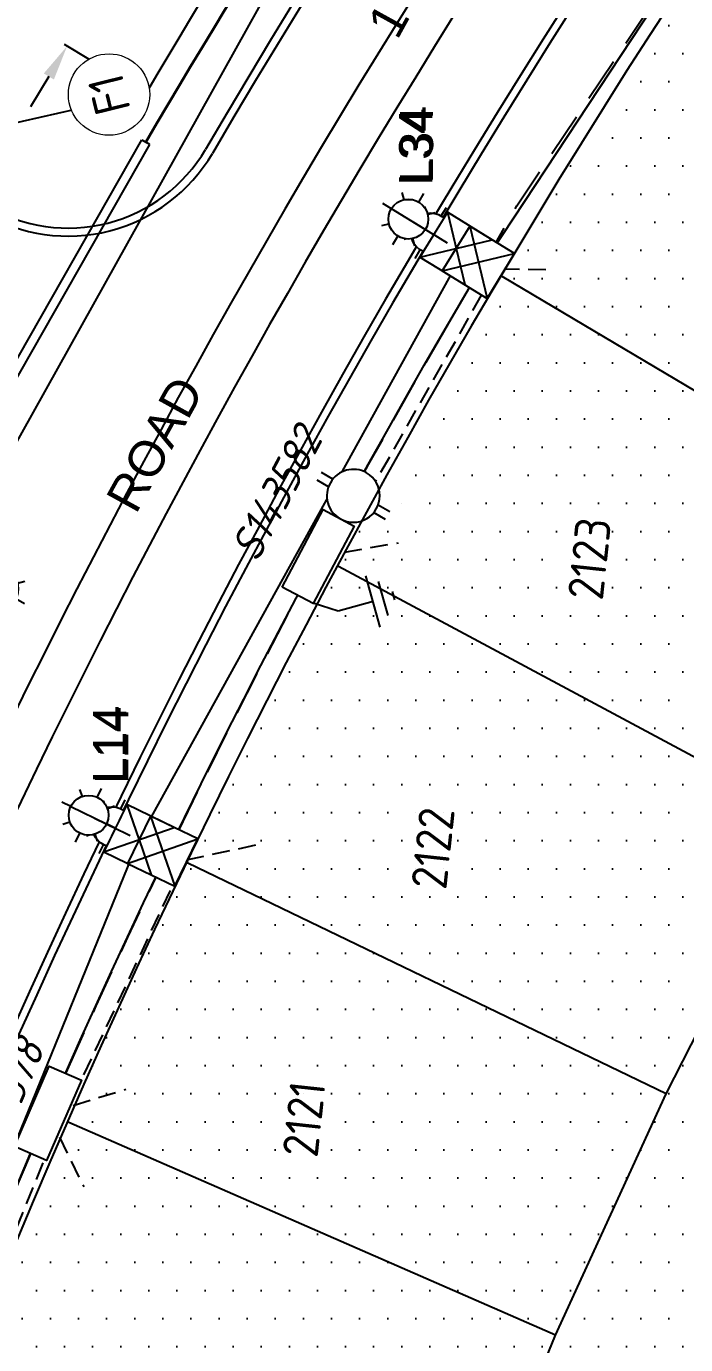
# Model space of a CAD drawing. Extents: x 294483 to 298733, y 6233899 to 6239242.
# Drawn here: x 296329.3 to 296366.6, y 6236816.1 to 6236890.6 of the extents above; entities that cross this region are included whole.
import ezdxf
from ezdxf.enums import TextEntityAlignment as Align

# ---------------------------------------------------------------- set-up
doc = ezdxf.new("R2010")
doc.units = 0
doc.header["$PDSIZE"] = -5
doc.linetypes.add('DASHED', pattern=[0.75, 0.5, -0.25])
doc.linetypes.add('Trench-Service', pattern=[1.5, 1, -0.5])
for name, color, linetype in [('_User Duct ID', 3, 'Continuous'), ('_USER_SITEPLAN', 7, 'Continuous'), ('_User_SLCP', 6, 'Continuous'), ('Duct_SP_NEW', 2, 'Continuous'), ('Equip_LV_NEW', 2, 'Continuous'), ('Equip_SP_SL_NEW', 2, 'Continuous'), ('Mains_LV_NEW_R6', 2, 'Continuous'), ('Mains_LV_NEW_T84', 2, 'Continuous'), ('Mains_SL_NEW_C57', 2, 'Continuous'), ('Notes', 7, 'Continuous'), ('Notes_LV_MISC', 7, 'Continuous'), ('Services_SP_NEW_UG', 2, 'Trench-Service'), ('SupportsOH_SP_TR_HV_LV_SL_EXT', 7, 'Continuous'), ('SupportsUG_SP_LV_NEW', 2, 'Continuous'), ('SupportsUG_SP_LV_SL_NEW', 2, 'Continuous'), ('Trench_SP_NEW', 2, 'Continuous')]:
    doc.layers.add(name, color=color, linetype=linetype)
doc.layers.add('Cadastre Land Parcels_SP_EXT', color=9, linetype='Continuous', lineweight=5)
doc.styles.add('iecARIAL', font='arial.ttf', dxfattribs={"height": 2})
doc.styles.add('ieISOCP', font='isocp.shx')
doc.styles.add('POLE_LABEL', font='arial.ttf')
doc.styles.add('SL_LABEL', font='arial.ttf')
doc.styles.get("Standard").update_dxf_attribs({"font": 'isocp.shx'})
doc.linetypes.add('Cable 4', pattern='A,5.25,-0.1,["o",Standard,S=2,R=0,X=1.5,Y=-0.7],-4', length=9.35)
doc.linetypes.add('Cable 5', pattern='A,10,-1,["o",Standard,S=2,R=0,X=-1,Y=-0.7],-1e-05,["o",Standard,S=2,R=0,X=-0.2,Y=-0.7],-1.2', length=12.20001)
doc.linetypes.add('Cable New UG', pattern='A,7,-0.25,["x",Standard,S=2,R=0,X=0.2,Y=-0.8],-2.1', length=9.35)
doc.dimstyles.get("Standard").update_dxf_attribs({"dimtxt": 0.18, "dimasz": 0.18, "dimexe": 0.18, "dimexo": 0.0625, "dimgap": 0.09, "dimtad": 0, "dimtih": 1, "dimtoh": 1, "dimdec": 4, "dimzin": 0, "dimdsep": 46, "dimtxsty": 'Standard', "dimcen": 0.09, "dimadec": 0, "dimazin": 0, "dimtfac": 1, "dimtdec": 4, "dimtofl": 0, "dimtmove": 0, "dimatfit": 3, "dimfxl": 1, "dimtolj": 1, "dimtzin": 0, "dimarcsym": 0})

# ---------------------------------------------------------------- blocks, each defined once
blk = doc.blocks.new('PILLAR_NEW')
for tag, height, flags, p in [('ASSET_NUM', 2.5, 8, (2, 4)), ('STREET_CODE', 0.2, 9, (1.5, 2)), ('OWNED_BY', 0.2, 9, (1.5, 1.8)), ('OPERATED_BY', 0.2, 9, (1.5, 1.6))]:
    blk.add_attdef(tag, text='', height=height, dxfattribs=dict(flags=flags)).set_placement(p, align=Align.MIDDLE_LEFT)
blk.add_wipeout([(-2.475, 0.99), (2.475, 0.99), (2.475, -0.99), (-2.475, -0.99)])
at = {"lineweight": -3}
blk.add_lwpolyline([(-2.475, 0.99), (2.475, 0.99), (2.475, -0.99), (-2.475, -0.99)], close=True, dxfattribs=at)
for tag, flags, p in [('MAINTAINED_BY', 9, (1.5, 1.4)), ('STATE', 9, (1.5, 1.2)), ('SUPPORT_TYPE', 9, (1.5, 1)), ('USAGE', 9, (1.5, 0.8)), ('SUBURB', 9, (1.5, 0.2)), ('STREETNAME', 9, (1.5, 0)), ('LEGEND', 9, (1.5, 0.6)), ('PARENT', 9, (1.5, 0.4)), ('Z', 1, (1.5, -0.6)), ('LOCATION', 9, (1.5, -0.2)), ('NOTES', 9, (1.5, -0.4))]:
    blk.add_attdef(tag, text='', height=0.2, dxfattribs=dict(flags=flags)).set_placement(p, align=Align.MIDDLE_LEFT)
blk = doc.blocks.new('*U15')
blk.add_line((0, 0), (0, 0))
for tag, p, flags in [('Z', (0, 0), 1), ('OPERATED_BY', (0, -9.607), 9)]:
    blk.add_attdef(tag, p, '', height=0.2, dxfattribs=dict(flags=flags))
at = {"style": 'SL_LABEL', "flags": 9}
blk.add_attdef('STREET_CODE', text='', height=0.2, dxfattribs=at).set_placement((0, -0.2), align=Align.MIDDLE_LEFT)
for tag, height, flags, p in [('CONSTRUCTED_VOLTAGE', 0.2, 9, (0, -0.4)), ('CONTROL_TYPE', 0.2, 9, (0, -0.6)), ('LANTERN_PURPOSE', 0.2, 9, (0, -0.8)), ('LANTERN_TYPE', 0.2, 9, (0, -1)), ('STATE', 0.2, 9, (0, -2)), ('NO_PHASES', 0.2, 9, (0, -1.2)), ('OPERATING_VOLTAGE', 0.2, 9, (0, -1.4)), ('ORIENTATION', 0.2, 9, (0, -1.6)), ('OWNED_BY', 0.2, 9, (0, -1.8)), ('LNUMBER', 2.5, 8, (1.2, -2.8)), ('USAGE', 0.2, 9, (0, -2.2)), ('CEXIST', 0.2, 9, (0, -2.4)), ('CNEW', 0.2, 9, (0, -2.6)), ('CNUMBER', 0.2, 9, (0, -2.8)), ('CREMOVE', 0.2, 9, (0, -3)), ('CREPLACE', 0.2, 9, (0, -3.2)), ('LKINGHEIGHT', 0.2, 9, (0, -3.4)), ('LBRACKET', 0.2, 9, (0, -3.6)), ('LBRACKETVOCAB', 0.2, 9, (0, -3.8)), ('LCATEGORY', 0.2, 9, (0, -4)), ('LCHARGE1', 0.2, 9, (0, -4.2)), ('LCHARGE1PERCENT', 0.2, 9, (0, -4.4)), ('LCHARGE2', 0.2, 9, (0, -4.6)), ('LCHARGE2PERCENT', 0.2, 9, (0, -4.8)), ('LCHARGE3', 0.2, 9, (0, -5)), ('LCHARGE3PERCENT', 0.2, 9, (0, -5.2)), ('LEXIST', 0.2, 9, (0, -5.4)), ('LLAMP', 0.2, 9, (0, -5.6)), ('LLAMPVOCAB', 0.2, 9, (0, -5.8)), ('LMAST', 0.2, 9, (0, -6)), ('LMASTVOCAB', 0.2, 9, (0, -6.2)), ('LNEW', 0.2, 9, (0, -6.4)), ('LANTNUMBER', 0.2, 9, (0, -6.6)), ('LOUTREACH', 0.2, 9, (0, -7)), ('LOUTREACHVOCAB', 0.2, 9, (0, -7.2)), ('LRATECODE', 0.2, 9, (0, -7.4)), ('LREMOVE', 0.2, 9, (0, -7.6)), ('LREPLACE', 0.2, 9, (0, -7.8)), ('LTYPE', 0.2, 9, (0, -8)), ('SUBURB', 0.2, 9, (0, -8.6)), ('STREETNAME', 0.2, 9, (0, -8.8)), ('LTYPEVOCAB', 0.2, 9, (0, -8.2)), ('LEGEND', 0.2, 9, (0, -8.4)), ('LOCATION', 0.2, 9, (0, -9)), ('NOTES', 0.2, 9, (0, -9.2)), ('MAINTAINED_BY', 0.2, 9, (0, -9.863))]:
    blk.add_attdef(tag, text='', height=height, dxfattribs=dict(flags=flags)).set_placement(p, align=Align.MIDDLE_LEFT)
at = {"color": 82, "lineweight": 25, "true_color": 0x23df20}
blk.add_wipeout([(0, 5.718), (-0.431, 5.655), (-0.855, 5.45), (-1.18, 5.144), (-1.354, 4.864), (-1.5, 4.218), (-1.332, 3.527), (-1.061, 3.157), (-0.611, 2.848), (0, 2.718), (0.665, 2.874), (1.06, 3.157), (1.353, 3.57), (1.5, 4.218), (1.393, 4.773), (1.06, 5.278), (0.638, 5.575)], dxfattribs=at)
for p, q in [((0, 5.718), (0, 6.468)), ((-1.459, 5.676), (-1.061, 5.278)), ((1.458, 5.676), (1.06, 5.278)), ((-2.25, 4.218), (-1.5, 4.218)), ((1.5, 4.218), (2.25, 4.218)), ((-1.459, 2.759), (-1.061, 3.157)), ((1.458, 2.759), (1.06, 3.157)), ((0, 0), (0, 2.721))]:
    blk.add_line(p, q)
blk.add_circle((0, 4.218), 1.5)
blk = doc.blocks.new('COLUMN_NEW')
for tag, height, flags, p in [('ASSET_NUM', 2.5, 8, (2, 2)), ('STREETNAME', 0.2, 9, (1.5, -2)), ('LOCATION', 0.2, 9, (1.5, -2.2)), ('Z', 0.2, 1, (1.5, -2.8)), ('NOTES', 0.2, 9, (1.5, -2.4)), ('LABEL_ALIGNMENT', 0.2, 9, (1.5, -2.6))]:
    blk.add_attdef(tag, text='', height=height, dxfattribs=dict(flags=flags)).set_placement(p, align=Align.MIDDLE_LEFT)
blk.add_wipeout([(-1.485, -1.485), (1.485, -1.485), (1.485, 1.485), (-1.485, 1.485)])
at = {"lineweight": -3}
blk.add_lwpolyline([(-1.485, -1.485), (1.485, -1.485), (1.485, 1.485), (-1.485, 1.485)], close=True, dxfattribs=at)
at = {"style": 'POLE_LABEL', "flags": 9}
blk.add_attdef('STRUCTURE_PLANT_NUMBER', text='', height=0.2, dxfattribs=at).set_placement((1.5, 0.242), align=Align.MIDDLE_LEFT)
at = {"flags": 9}
for tag, p in [('STREET_CODE', (1.5, 0)), ('COLUMN_TYPE', (1.5, -0.2)), ('OWNED_BY', (1.5, -0.4)), ('OPERATED_BY', (1.5, -0.6)), ('MAINTAINED_BY', (1.5, -0.8)), ('STATE', (1.5, -1)), ('USAGE', (1.5, -1.2)), ('LEGEND', (1.5, -1.4)), ('SUBURB', (1.5, -1.8)), ('PARENT', (1.5, -1.6))]:
    blk.add_attdef(tag, text='', height=0.2, dxfattribs=at).set_placement(p, align=Align.MIDDLE_LEFT)
blk = doc.blocks.new('*U127')
blk.add_line((0, 0), (0, 0))
for tag, p, flags in [('Z', (0, 0), 1), ('OPERATED_BY', (0, -9.607), 9)]:
    blk.add_attdef(tag, p, '', height=0.2, dxfattribs=dict(flags=flags))
at = {"style": 'SL_LABEL', "flags": 9}
blk.add_attdef('STREET_CODE', text='', height=0.2, dxfattribs=at).set_placement((0, -0.2), align=Align.MIDDLE_LEFT)
for tag, height, flags, p in [('CONSTRUCTED_VOLTAGE', 0.2, 9, (0, -0.4)), ('CONTROL_TYPE', 0.2, 9, (0, -0.6)), ('LANTERN_PURPOSE', 0.2, 9, (0, -0.8)), ('LANTERN_TYPE', 0.2, 9, (0, -1)), ('STATE', 0.2, 9, (0, -2)), ('NO_PHASES', 0.2, 9, (0, -1.2)), ('OPERATING_VOLTAGE', 0.2, 9, (0, -1.4)), ('ORIENTATION', 0.2, 9, (0, -1.6)), ('OWNED_BY', 0.2, 9, (0, -1.8)), ('LNUMBER', 2.5, 8, (1.2, -2.8)), ('USAGE', 0.2, 9, (0, -2.2)), ('CEXIST', 0.2, 9, (0, -2.4)), ('CNEW', 0.2, 9, (0, -2.6)), ('CNUMBER', 0.2, 9, (0, -2.8)), ('CREMOVE', 0.2, 9, (0, -3)), ('CREPLACE', 0.2, 9, (0, -3.2)), ('LKINGHEIGHT', 0.2, 9, (0, -3.4)), ('LBRACKET', 0.2, 9, (0, -3.6)), ('LBRACKETVOCAB', 0.2, 9, (0, -3.8)), ('LCATEGORY', 0.2, 9, (0, -4)), ('LCHARGE1', 0.2, 9, (0, -4.2)), ('LCHARGE1PERCENT', 0.2, 9, (0, -4.4)), ('LCHARGE2', 0.2, 9, (0, -4.6)), ('LCHARGE2PERCENT', 0.2, 9, (0, -4.8)), ('LCHARGE3', 0.2, 9, (0, -5)), ('LCHARGE3PERCENT', 0.2, 9, (0, -5.2)), ('LEXIST', 0.2, 9, (0, -5.4)), ('LLAMP', 0.2, 9, (0, -5.6)), ('LLAMPVOCAB', 0.2, 9, (0, -5.8)), ('LMAST', 0.2, 9, (0, -6)), ('LMASTVOCAB', 0.2, 9, (0, -6.2)), ('LNEW', 0.2, 9, (0, -6.4)), ('LANTNUMBER', 0.2, 9, (0, -6.6)), ('LOUTREACH', 0.2, 9, (0, -7)), ('LOUTREACHVOCAB', 0.2, 9, (0, -7.2)), ('LRATECODE', 0.2, 9, (0, -7.4)), ('LREMOVE', 0.2, 9, (0, -7.6)), ('LREPLACE', 0.2, 9, (0, -7.8)), ('LTYPE', 0.2, 9, (0, -8)), ('SUBURB', 0.2, 9, (0, -8.6)), ('STREETNAME', 0.2, 9, (0, -8.8)), ('LTYPEVOCAB', 0.2, 9, (0, -8.2)), ('LEGEND', 0.2, 9, (0, -8.4)), ('LOCATION', 0.2, 9, (0, -9)), ('NOTES', 0.2, 9, (0, -9.2)), ('MAINTAINED_BY', 0.2, 9, (0, -9.863))]:
    blk.add_attdef(tag, text='', height=height, dxfattribs=dict(flags=flags)).set_placement(p, align=Align.MIDDLE_LEFT)
at = {"color": 82, "lineweight": 25, "true_color": 0x23df20}
blk.add_wipeout([(0, 5.718), (-0.431, 5.655), (-0.855, 5.45), (-1.18, 5.144), (-1.354, 4.864), (-1.5, 4.218), (-1.332, 3.527), (-1.061, 3.157), (-0.611, 2.848), (0, 2.718), (0.665, 2.874), (1.06, 3.157), (1.353, 3.57), (1.5, 4.218), (1.393, 4.773), (1.06, 5.278), (0.638, 5.575)], dxfattribs=at)
for p, q in [((0, 5.718), (0, 6.468)), ((-1.459, 5.676), (-1.061, 5.278)), ((1.458, 5.676), (1.06, 5.278)), ((-2.25, 4.218), (-1.5, 4.218)), ((1.5, 4.218), (2.25, 4.218)), ((-1.459, 2.759), (-1.061, 3.157)), ((1.458, 2.759), (1.06, 3.157)), ((0, 0), (0, 2.721))]:
    blk.add_line(p, q)
blk.add_circle((0, 4.218), 1.5)
blk = doc.blocks.new('*U129')
blk.add_line((0, 0), (0, 0))
for tag, p, flags in [('Z', (0, 0), 1), ('OPERATED_BY', (0, -9.607), 9)]:
    blk.add_attdef(tag, p, '', height=0.2, dxfattribs=dict(flags=flags))
at = {"style": 'SL_LABEL', "flags": 9}
blk.add_attdef('STREET_CODE', text='', height=0.2, dxfattribs=at).set_placement((0, -0.2), align=Align.MIDDLE_LEFT)
for tag, height, flags, p in [('CONSTRUCTED_VOLTAGE', 0.2, 9, (0, -0.4)), ('CONTROL_TYPE', 0.2, 9, (0, -0.6)), ('LANTERN_PURPOSE', 0.2, 9, (0, -0.8)), ('LANTERN_TYPE', 0.2, 9, (0, -1)), ('STATE', 0.2, 9, (0, -2)), ('NO_PHASES', 0.2, 9, (0, -1.2)), ('OPERATING_VOLTAGE', 0.2, 9, (0, -1.4)), ('ORIENTATION', 0.2, 9, (0, -1.6)), ('OWNED_BY', 0.2, 9, (0, -1.8)), ('LNUMBER', 2.5, 8, (1.2, -2.8)), ('USAGE', 0.2, 9, (0, -2.2)), ('CEXIST', 0.2, 9, (0, -2.4)), ('CNEW', 0.2, 9, (0, -2.6)), ('CNUMBER', 0.2, 9, (0, -2.8)), ('CREMOVE', 0.2, 9, (0, -3)), ('CREPLACE', 0.2, 9, (0, -3.2)), ('LKINGHEIGHT', 0.2, 9, (0, -3.4)), ('LBRACKET', 0.2, 9, (0, -3.6)), ('LBRACKETVOCAB', 0.2, 9, (0, -3.8)), ('LCATEGORY', 0.2, 9, (0, -4)), ('LCHARGE1', 0.2, 9, (0, -4.2)), ('LCHARGE1PERCENT', 0.2, 9, (0, -4.4)), ('LCHARGE2', 0.2, 9, (0, -4.6)), ('LCHARGE2PERCENT', 0.2, 9, (0, -4.8)), ('LCHARGE3', 0.2, 9, (0, -5)), ('LCHARGE3PERCENT', 0.2, 9, (0, -5.2)), ('LEXIST', 0.2, 9, (0, -5.4)), ('LLAMP', 0.2, 9, (0, -5.6)), ('LLAMPVOCAB', 0.2, 9, (0, -5.8)), ('LMAST', 0.2, 9, (0, -6)), ('LMASTVOCAB', 0.2, 9, (0, -6.2)), ('LNEW', 0.2, 9, (0, -6.4)), ('LANTNUMBER', 0.2, 9, (0, -6.6)), ('LOUTREACH', 0.2, 9, (0, -7)), ('LOUTREACHVOCAB', 0.2, 9, (0, -7.2)), ('LRATECODE', 0.2, 9, (0, -7.4)), ('LREMOVE', 0.2, 9, (0, -7.6)), ('LREPLACE', 0.2, 9, (0, -7.8)), ('LTYPE', 0.2, 9, (0, -8)), ('SUBURB', 0.2, 9, (0, -8.6)), ('STREETNAME', 0.2, 9, (0, -8.8)), ('LTYPEVOCAB', 0.2, 9, (0, -8.2)), ('LEGEND', 0.2, 9, (0, -8.4)), ('LOCATION', 0.2, 9, (0, -9)), ('NOTES', 0.2, 9, (0, -9.2)), ('MAINTAINED_BY', 0.2, 9, (0, -9.863))]:
    blk.add_attdef(tag, text='', height=height, dxfattribs=dict(flags=flags)).set_placement(p, align=Align.MIDDLE_LEFT)
at = {"color": 82, "lineweight": 25, "true_color": 0x23df20}
blk.add_wipeout([(0, 5.718), (-0.431, 5.655), (-0.855, 5.45), (-1.18, 5.144), (-1.354, 4.864), (-1.5, 4.218), (-1.332, 3.527), (-1.061, 3.157), (-0.611, 2.848), (0, 2.718), (0.665, 2.874), (1.06, 3.157), (1.353, 3.57), (1.5, 4.218), (1.393, 4.773), (1.06, 5.278), (0.638, 5.575)], dxfattribs=at)
for p, q in [((0, 5.718), (0, 6.468)), ((-1.459, 5.676), (-1.061, 5.278)), ((1.458, 5.676), (1.06, 5.278)), ((-2.25, 4.218), (-1.5, 4.218)), ((1.5, 4.218), (2.25, 4.218)), ((-1.459, 2.759), (-1.061, 3.157)), ((1.458, 2.759), (1.06, 3.157)), ((0, 0), (0, 2.721))]:
    blk.add_line(p, q)
blk.add_circle((0, 4.218), 1.5)
blk = doc.blocks.new('*U130')
blk.add_line((0, 0), (0, 0))
for tag, p, flags in [('Z', (0, 0), 1), ('OPERATED_BY', (0, -9.607), 9)]:
    blk.add_attdef(tag, p, '', height=0.2, dxfattribs=dict(flags=flags))
at = {"style": 'SL_LABEL', "flags": 9}
blk.add_attdef('STREET_CODE', text='', height=0.2, dxfattribs=at).set_placement((0, -0.2), align=Align.MIDDLE_LEFT)
for tag, height, flags, p in [('CONSTRUCTED_VOLTAGE', 0.2, 9, (0, -0.4)), ('CONTROL_TYPE', 0.2, 9, (0, -0.6)), ('LANTERN_PURPOSE', 0.2, 9, (0, -0.8)), ('LANTERN_TYPE', 0.2, 9, (0, -1)), ('STATE', 0.2, 9, (0, -2)), ('NO_PHASES', 0.2, 9, (0, -1.2)), ('OPERATING_VOLTAGE', 0.2, 9, (0, -1.4)), ('ORIENTATION', 0.2, 9, (0, -1.6)), ('OWNED_BY', 0.2, 9, (0, -1.8)), ('LNUMBER', 2.5, 8, (1.2, -2.8)), ('USAGE', 0.2, 9, (0, -2.2)), ('CEXIST', 0.2, 9, (0, -2.4)), ('CNEW', 0.2, 9, (0, -2.6)), ('CNUMBER', 0.2, 9, (0, -2.8)), ('CREMOVE', 0.2, 9, (0, -3)), ('CREPLACE', 0.2, 9, (0, -3.2)), ('LKINGHEIGHT', 0.2, 9, (0, -3.4)), ('LBRACKET', 0.2, 9, (0, -3.6)), ('LBRACKETVOCAB', 0.2, 9, (0, -3.8)), ('LCATEGORY', 0.2, 9, (0, -4)), ('LCHARGE1', 0.2, 9, (0, -4.2)), ('LCHARGE1PERCENT', 0.2, 9, (0, -4.4)), ('LCHARGE2', 0.2, 9, (0, -4.6)), ('LCHARGE2PERCENT', 0.2, 9, (0, -4.8)), ('LCHARGE3', 0.2, 9, (0, -5)), ('LCHARGE3PERCENT', 0.2, 9, (0, -5.2)), ('LEXIST', 0.2, 9, (0, -5.4)), ('LLAMP', 0.2, 9, (0, -5.6)), ('LLAMPVOCAB', 0.2, 9, (0, -5.8)), ('LMAST', 0.2, 9, (0, -6)), ('LMASTVOCAB', 0.2, 9, (0, -6.2)), ('LNEW', 0.2, 9, (0, -6.4)), ('LANTNUMBER', 0.2, 9, (0, -6.6)), ('LOUTREACH', 0.2, 9, (0, -7)), ('LOUTREACHVOCAB', 0.2, 9, (0, -7.2)), ('LRATECODE', 0.2, 9, (0, -7.4)), ('LREMOVE', 0.2, 9, (0, -7.6)), ('LREPLACE', 0.2, 9, (0, -7.8)), ('LTYPE', 0.2, 9, (0, -8)), ('SUBURB', 0.2, 9, (0, -8.6)), ('STREETNAME', 0.2, 9, (0, -8.8)), ('LTYPEVOCAB', 0.2, 9, (0, -8.2)), ('LEGEND', 0.2, 9, (0, -8.4)), ('LOCATION', 0.2, 9, (0, -9)), ('NOTES', 0.2, 9, (0, -9.2)), ('MAINTAINED_BY', 0.2, 9, (0, -9.863))]:
    blk.add_attdef(tag, text='', height=height, dxfattribs=dict(flags=flags)).set_placement(p, align=Align.MIDDLE_LEFT)
at = {"color": 82, "lineweight": 25, "true_color": 0x23df20}
blk.add_wipeout([(0, 5.718), (-0.431, 5.655), (-0.855, 5.45), (-1.18, 5.144), (-1.354, 4.864), (-1.5, 4.218), (-1.332, 3.527), (-1.061, 3.157), (-0.611, 2.848), (0, 2.718), (0.665, 2.874), (1.06, 3.157), (1.353, 3.57), (1.5, 4.218), (1.393, 4.773), (1.06, 5.278), (0.638, 5.575)], dxfattribs=at)
for p, q in [((0, 5.718), (0, 6.468)), ((-1.459, 5.676), (-1.061, 5.278)), ((1.458, 5.676), (1.06, 5.278)), ((-2.25, 4.218), (-1.5, 4.218)), ((1.5, 4.218), (2.25, 4.218)), ((-1.459, 2.759), (-1.061, 3.157)), ((1.458, 2.759), (1.06, 3.157)), ((0, 0), (0, 2.721))]:
    blk.add_line(p, q)
blk.add_circle((0, 4.218), 1.5)
blk = doc.blocks.new('DUCT_INDICATOR')
at = {"color": 7, "lineweight": 9}
blk.add_attdef('CODE', text='', height=1.8, dxfattribs=at).set_placement((-4.396, 4.914), align=Align.MIDDLE_CENTER)
at = {"color": 7, "linetype": 'Continuous'}
blk.add_wipeout([(0, 2.874), (-0.984, 2.701), (-1.603, 2.386), (-2.177, 1.877), (-2.673, 1.056), (-2.874, 0), (-2.738, -0.873), (-2.4, -1.582), (-1.974, -2.089), (-1.133, -2.642), (-0.477, -2.834), (0.747, -2.775), (1.67, -2.339), (2.395, -1.589), (2.694, -1.002), (2.843, -0.422), (2.874, 0), (2.82, 0.556), (2.676, 1.05), (2.485, 1.444), (2.19, 1.862), (1.811, 2.232), (1.321, 2.553), (0.849, 2.746)], dxfattribs=at)
at = {"color": 7, "lineweight": 18}
blk.add_circle((0, 0), 2.874, dxfattribs=at)
at = {"color": 7, "lineweight": 9, "flags": 1}
blk.add_attdef('Z', (0, 0), '', height=0.2, dxfattribs=at)
blk = doc.blocks.new('*U177')
for tag, p, flags in [('OPERATING_VOLTAGE', (1.076, -1.64), 9), ('NO_PHASES', (1.066, -1.917), 9), ('CONSTRUCTED_VOLTAGE', (1.074, -2.192), 9), ('ACTUAL_STATUS', (1.088, -2.428), 9), ('OPERATED_BY', (1.05, -2.898), 9), ('MAINTAINED_BY', (1.074, -2.663), 9), ('ORIENTATION', (1.056, -3.435), 9), ('OWNED_BY', (1.064, -3.189), 9), ('USAGE', (1.068, -3.683), 9), ('NOTES', (1.068, -3.883), 1), ('STATE', (1.048, -4.131), 9), ('SWITCH_TYPE', (1.048, -4.376), 9), ('LEGEND', (1.059, -4.637), 9), ('Z', (1.059, -4.877), 9)]:
    blk.add_attdef(tag, p, '', height=0.2, dxfattribs=dict(flags=flags))
blk.add_wipeout([(-1.491, 5.487), (-1.491, 5.299), (-1.466, 5.113), (-1.419, 4.932), (-1.349, 4.758), (-1.258, 4.594), (-1.147, 4.442), (-1.018, 4.306), (-0.872, 4.187), (-0.714, 4.087), (-0.543, 4.008), (-0.365, 3.951), (-0.18, 3.917), (0.007, 3.906), (0.194, 3.919), (0.378, 3.955), (0.556, 4.014), (0.726, 4.094), (0.884, 4.195), (1.028, 4.316), (1.156, 4.453), (1.265, 4.605), (1.355, 4.77), (1.423, 4.945), (1.469, 5.127), (1.491, 5.313), (1.491, 5.501), (1.466, 5.687), (1.419, 5.868), (1.349, 6.042), (1.258, 6.206), (1.147, 6.358), (1.018, 6.494), (0.872, 6.613), (0.714, 6.713), (0.543, 6.792), (0.365, 6.849), (0.18, 6.883), (-0.007, 6.894), (-0.194, 6.881), (-0.378, 6.845), (-0.556, 6.786), (-0.726, 6.706), (-0.884, 6.605), (-1.028, 6.484), (-1.156, 6.347), (-1.265, 6.195), (-1.355, 6.03), (-1.423, 5.855), (-1.469, 5.673)])
for p, q in [((-1.054, 6.459), (-1.485, 7.069)), ((-0.647, 6.747), (-1.078, 7.357)), ((0.647, 4.053), (1.078, 3.443)), ((1.054, 4.341), (1.485, 3.731))]:
    blk.add_line(p, q)
blk.add_lwpolyline([(1.22, 6.262, 1), (-1.22, 4.538, 1)], format="xyb", close=True)
blk = doc.blocks.new('Earth')
for p, q in [((0, -2.044), (0, 0)), ((-1.5, -2.044), (1.5, -2.044)), ((-1, -2.644), (1, -2.644)), ((-0.25, -3.244), (0.25, -3.244))]:
    blk.add_line(p, q)
blk = doc.blocks.new('*D238')
at = {"layer": 'Defpoints', "color": 0, "lineweight": 0, "transparency": 16777216}
for p in [(296335.464, 6236895.809), (296339.955, 6236893.101), (296336.123, 6236886.745)]:
    blk.add_point(p, dxfattribs=at)
at = {"layer": 'Notes', "color": 0, "lineweight": -2, "transparency": 16777216}
for p, q in [((296336.496, 6236897.522), (296337.529, 6236899.234)), ((296339.901, 6236893.133), (296335.31, 6236895.902)), ((296336.069, 6236886.777), (296331.478, 6236889.546)), ((296330.599, 6236887.74), (296329.566, 6236886.027))]:
    blk.add_line(p, q, dxfattribs=at)
at = {"layer": 'Notes', "color": 0, "lineweight": 0, "transparency": 16777216}
for points in [[(296336.211, 6236897.694), (296336.782, 6236897.349), (296335.464, 6236895.809)], [(296330.314, 6236887.912), (296330.885, 6236887.568), (296331.632, 6236889.453)]]:
    blk.add_solid(points, dxfattribs=at)
at = {"layer": 'Notes', "color": 0, "transparency": 16777216, "insert": (296333.736, 6236892.944), "char_height": 1.5, "attachment_point": 5, "rotation": 58.91317}
blk.add_mtext('\\A1;7.4m', dxfattribs=at)

msp = doc.modelspace()

# ---------------------------------------------------------------- hatches: boundary and pattern name
at = {"layer": 'Notes'}
h = msp.add_hatch(dxfattribs=at)
h.set_pattern_fill('DOTS', color=256)
h.paths.add_polyline_path([(296403.47317, 6236893.64585), (296383.81897, 6236907.574), (296375.41912, 6236906.17228, 0.020361), (296356.12851, 6236876.47403), (296381.99999, 6236861.13783), (296392.61964, 6236878.08549)])
h.paths.add_polyline_path([(296383.09762, 6236891.5576), (296383.36683, 6236894.04789), (296382.07287, 6236894.18777), (296381.80366, 6236891.69748)], flags=24)
h.paths.add_polyline_path([(296371.68529, 6236874.3864), (296371.95807, 6236876.90963), (296370.71816, 6236877.04367), (296370.44538, 6236874.52044)], flags=24)
h.paths.add_polyline_path([(296399.14425, 6236863.31095), (296399.38883, 6236865.57337), (296398.14841, 6236865.70747), (296397.90383, 6236863.44505)], flags=24)
h = msp.add_hatch(dxfattribs=at)
h.set_pattern_fill('DOTS', color=256)
h.paths.add_polyline_path([(296393.51257, 6236819.36253), (296366.60553, 6236832.52453), (296365.47217, 6236830.29532), (296359.21529, 6236816.66258), (296358.26399, 6236814.34962), (296385.78727, 6236802.53033, -0.01233233)])
h.paths.add_polyline_path([(296375.0178, 6236817.51276), (296375.2906, 6236820.03616), (296374.05017, 6236820.17026), (296373.77738, 6236817.64686)], flags=24)
h.paths.add_polyline_path([(296367.9602, 6236801.10348), (296368.22942, 6236803.59377), (296366.93546, 6236803.73365), (296366.66624, 6236801.24336)], flags=24)
h = msp.add_hatch(dxfattribs=at)
h.set_pattern_fill('DOTS', color=256)
h.paths.add_polyline_path([(296359.21529, 6236816.66258), (296331.64678, 6236828.70617, 0.01080648), (296324.49428, 6236811.31874), (296352.55871, 6236800.47802)])
h.paths.add_polyline_path([(296345.92606, 6236826.52734), (296346.17062, 6236828.78959), (296344.93071, 6236828.92363), (296344.68615, 6236826.66138)], flags=24)
h.paths.add_polyline_path([(296339.13623, 6236811.02552), (296339.39969, 6236813.46262), (296338.15927, 6236813.59671), (296337.8958, 6236811.15962)], flags=24)

# ---------------------------------------------------------------- linework, layer by layer
at = {"layer": 'Cadastre Land Parcels_SP_EXT'}
for p, q in [((296328.12135, 6236884.9838), (296336.09644, 6236886.80185)), ((296381.99999, 6236861.13783), (296356.12851, 6236876.47403)), ((296373.40323, 6236845.89494), (296346.96064, 6236860.06494)), ((296365.47217, 6236830.29532), (296373.40323, 6236845.89494)), ((296365.47217, 6236830.29532), (296338.36835, 6236843.34708)), ((296359.21529, 6236816.66258), (296365.47217, 6236830.29532)), ((296359.21529, 6236816.66258), (296331.64678, 6236828.70617)), ((296352.55871, 6236800.47802), (296359.21529, 6236816.66258))]:
    msp.add_line(p, q, dxfattribs=at)
at = {"layer": 'Duct_SP_NEW'}
for p, q in [((296323.82965, 6236863.0479), (296335.84353, 6236884.15692)), ((296324.28158, 6236862.79069), (296336.29546, 6236883.89971)), ((296335.84353, 6236884.15692), (296336.0695, 6236884.02832)), ((296336.29546, 6236883.89971), (296336.0695, 6236884.02832))]:
    msp.add_line(p, q, dxfattribs=at)
at = {"layer": 'Mains_LV_NEW_T84', "color": 170, "linetype": 'Cable New UG', "ltscale": 0.75, "flags": 128}
msp.add_lwpolyline([(296295.85395, 6236615.14103, -0.15769137), (296355.04454, 6236876.99874), (296375.00999, 6236907.27759), (296384.00685, 6236909.15664), (296404.1615, 6236894.58856), (296424.12852, 6236880.54028), (296425.69102, 6236871.15594, 0.12794525), (296358.72732, 6236694.96234), (296358.78647, 6236685.00611), (296358.78647, 6236685.00611), (296355.92607, 6236684.95887), (296356.13792, 6236688.0439), (296332.8444, 6236689.59663), (296332.04088, 6236677.54252), (296340.42371, 6236677.271)], format="xyb", dxfattribs=at)
at = {"layer": 'Mains_SL_NEW_C57', "color": 2, "linetype": 'Cable 5', "ltscale": 0.5, "elevation": 12, "flags": 128}
msp.add_lwpolyline([(296520.46067, 6237073.52197, -0.14013285), (296515.58438, 6237065.16133), (296489.29273, 6237043.84448), (296436.19798, 6237001.1472, 0.044848), (296396.45053, 6236963.04887, 0.05675932), (296342.44768, 6236891.61321), (296325.02173, 6236860.40955), (296306.34047, 6236818.52318), (296294.83664, 6236813.90097, 0.05616407), (296271.41304, 6236821.48532)], format="xyb", dxfattribs=at)
msp.add_lwpolyline([(296305.41887, 6236545.67817), (296299.40439, 6236578.65552), (296299.17392, 6236582.23133), (296296.15002, 6236608.37554), (296294.00716, 6236616.03274), (296292.33231, 6236650.14231), (296292.93357, 6236678.12384), (296297.82593, 6236721.00439), (296304.74848, 6236758.24688), (296315.28854, 6236794.59654), (296335.70762, 6236844.66664), (296353.99377, 6236877.78554)], dxfattribs=at)
at = {"layer": 'Notes'}
for p, q in [((296328.12135, 6236884.9838), (296336.09644, 6236886.80185)), ((296365.47217, 6236830.29532), (296373.40323, 6236845.89494)), ((296359.21529, 6236816.66258), (296365.47217, 6236830.29532)), ((296352.55871, 6236800.47802), (296359.21529, 6236816.66258))]:
    msp.add_line(p, q, dxfattribs=at)
for centre, radius, start, end in [((296730.26881, 6236654.56405), 457.5, 130.314876, 149.4943314), ((296730.26881, 6236654.56405), 457.5, 130.314876, 149.4943314), ((296730.26881, 6236654.56405), 435, 144.6612315, 185.1853716), ((296730.81903, 6236654.36374), 375.5, 144.6822705, 173.7731405), ((296730.81903, 6236654.36374), 375.5, 144.6822705, 173.7731405)]:
    msp.add_arc(centre, radius, start, end, dxfattribs=at)
at = {"layer": 'Notes', "color": 254, "true_color": 0xd1d1d1}
for centre, radius, start, end in [((296730.26881, 6236654.56405), 453, 130.314876, 149.6253657), ((296730.26881, 6236654.56405), 452.55, 130.314876, 149.6253657), ((296730.81903, 6236654.36374), 448, 144.4900639, 177.8347981), ((296730.81903, 6236654.36374), 445.5, 144.4875421, 177.8347981), ((296730.26881, 6236654.56405), 439.95, 144.4614014, 185.1853716), ((296730.26881, 6236654.56405), 439.5, 144.4614014, 185.1853716), ((296331.68403, 6236888.17521), 9.45, 239.3283732, 329.6253657), ((296331.68403, 6236888.17521), 9, 239.3283732, 329.6253657), ((296730.81897, 6236654.36366), 372, 144.4560252, 173.7731019), ((296730.81897, 6236654.36366), 371.55, 144.4560252, 173.7731019)]:
    msp.add_arc(centre, radius, start, end, dxfattribs=at)
at = {"layer": 'Notes_LV_MISC', "flags": 128}
msp.add_lwpolyline([(296346.94613, 6236857.541), (296345.53503, 6236858.00172)], dxfattribs=at)
at = {"layer": 'Services_SP_NEW_UG', "flags": 128}
for points in [[(296345.81178, 6236860.62813), (296347.70272, 6236862.50698), (296347.71189, 6236862.50301), (296355.88999, 6236876.87595), (296358.7777, 6236876.83908)], [(296345.81178, 6236860.62813), (296350.35502, 6236861.40848)], [(296330.54713, 6236829.18656), (296332.43807, 6236831.06541), (296332.44725, 6236831.06144), (296338.27364, 6236843.488), (296342.34257, 6236844.35394)], [(296330.54713, 6236829.18656), (296334.95029, 6236830.55117)], [(296330.54713, 6236829.18656), (296330.47359, 6236826.52192), (296330.32937, 6236826.55843), (296324.19587, 6236811.40824), (296325.38013, 6236808.30522)], [(296330.54713, 6236829.18656), (296332.56911, 6236825.0439)]]:
    msp.add_lwpolyline(points, dxfattribs=at)
at = {"layer": 'Trench_SP_NEW', "color": 160, "linetype": 'DASHED', "ltscale": 5}
for centre, radius, start, end in [((296730.26881, 6236654.56405), 436.2, 149.3403406, 185.1853716), ((296730.81903, 6236654.36374), 374.3, 144.6822705, 173.7731405)]:
    msp.add_arc(centre, radius, start, end, dxfattribs=at)

# ---------------------------------------------------------------- block references
at = {"layer": 'Notes_LV_MISC', "rotation": 105.7153698142324}
msp.add_blockref('Earth', (296346.94613, 6236857.541), dxfattribs=at)

# ---------------------------------------------------------------- texts
at = {"layer": 'Notes', "linetype": 'Continuous', "lineweight": 25, "style": 'ieISOCP'}
for s, p in [('2123', (296361.88109, 6236858.10823)), ('2122', (296353.04178, 6236841.77281)), ('2121', (296345.77353, 6236826.64323))]:
    msp.add_text(s, height=2, rotation=83.83, dxfattribs=at).set_placement(p)

# ---------------------------------------------------------------- dimensions: what is measured, and where the dimension line sits
at = {"layer": 'Notes'}
dim = msp.add_linear_dim(base=(296335.46383, 6236895.80879), p1=(296336.12279, 6236886.74514), p2=(296339.9549, 6236893.10101), angle=58.9131714, text='7.4m', dimstyle='Standard', override={"dimtxt": 1.5, "dimasz": 2, "dimgap": 0.5, "dimtih": 0}, dxfattribs=at)
dim.commit()
dim.dimension.update_dxf_attribs({"geometry": '*D238', "text_midpoint": (296333.73633, 6236892.9436), "dimtype": 161})

# ---------------------------------------------------------------- next in the draw order: block references
at = {"layer": '_User_SLCP', "color": 0, "lineweight": 15}
ref = msp.add_blockref('*U129', (296324.98781, 6236860.34888, 12), dxfattribs=dict(at, xscale=0.7500000000000001, yscale=0.7500000000000001, zscale=0.7500000000000001, rotation=240.7678480416839))
ref.add_attrib('ASSET_NUM', 'L13', dxfattribs={"layer": 'SupportsOH_SP_TR_HV_LV_SL_EXT', "height": 1.875, "rotation": 90, "style": 'SL_LABEL'}).set_placement((296326.57623, 6236852.38604, 12), align=Align.MIDDLE_LEFT)
at = {"layer": 'Equip_SP_SL_NEW', "linetype": 'Continuous'}
ref = msp.add_blockref('*U15', (296354.86322, 6236877.25138), dxfattribs=dict(at, xscale=0.7500000000000001, yscale=0.7500000000000001, zscale=0.7500000000000001, rotation=58.43488971914885))
ref.add_attrib('ASSET_NUM', 'L34', dxfattribs={"layer": 'SupportsOH_SP_TR_HV_LV_SL_EXT', "height": 1.875, "rotation": 90, "style": 'SL_LABEL'}).set_placement((296351.36683, 6236881.69798), align=Align.MIDDLE_LEFT)
ref = msp.add_blockref('*U15', (296337.03161, 6236843.99388), dxfattribs=dict(at, xscale=0.7500000000000001, yscale=0.7500000000000001, zscale=0.7500000000000001, rotation=64.17956290759506))
ref.add_attrib('ASSET_NUM', 'L14', dxfattribs={"layer": 'SupportsOH_SP_TR_HV_LV_SL_EXT', "height": 1.875, "rotation": 90, "style": 'SL_LABEL'}).set_placement((296334.14355, 6236847.789), align=Align.MIDDLE_LEFT)

# ---------------------------------------------------------------- next in the draw order: hatches: boundary and pattern name
at = {"layer": 'Notes'}
h = msp.add_hatch(dxfattribs=at)
h.set_pattern_fill('DOTS', color=256)
h.paths.add_polyline_path([(296381.99999, 6236861.13783), (296356.12851, 6236876.47403, 0.02161209), (296338.36835, 6236843.34708), (296365.47217, 6236830.29532), (296373.40323, 6236845.89494)])
h.paths.add_polyline_path([(296371.68529, 6236874.3864), (296371.95807, 6236876.90963), (296370.71816, 6236877.04367), (296370.44538, 6236874.52044)], flags=24)
h.paths.add_polyline_path([(296362.07769, 6236857.97846), (296362.3469, 6236860.46875), (296361.05294, 6236860.60863), (296360.78373, 6236858.11834)], flags=24)
h.paths.add_polyline_path([(296353.19431, 6236841.65692), (296353.46333, 6236844.1454), (296352.22342, 6236844.27944), (296351.9544, 6236841.79096)], flags=24)
h = msp.add_hatch(dxfattribs=at)
h.set_pattern_fill('DOTS', color=256)
h.paths.add_polyline_path([(296365.47217, 6236830.29532), (296338.36835, 6236843.34708, 0.00925948), (296331.64678, 6236828.70617), (296359.21529, 6236816.66258)])
h.paths.add_polyline_path([(296353.19431, 6236841.65692), (296353.46333, 6236844.1454), (296352.22342, 6236844.27944), (296351.9544, 6236841.79096)], flags=24)
h.paths.add_polyline_path([(296345.92606, 6236826.52734), (296346.17062, 6236828.78959), (296344.93071, 6236828.92363), (296344.68615, 6236826.66138)], flags=24)

# ---------------------------------------------------------------- next in the draw order: block references
at = {"layer": '_User_SLCP', "color": 0, "lineweight": 15}
ref = msp.add_blockref('*U130', (296353.59816, 6236878.02899), dxfattribs=dict(at, xscale=0.7500000000000001, yscale=0.7500000000000001, zscale=0.7500000000000001, rotation=58.43488971914885))
ref.add_attrib('ASSET_NUM', 'L34', dxfattribs={"layer": 'SupportsOH_SP_TR_HV_LV_SL_EXT', "height": 1.875, "rotation": 90, "style": 'SL_LABEL'}).set_placement((296351.31485, 6236881.57977), align=Align.MIDDLE_LEFT)
ref = msp.add_blockref('*U127', (296335.6945, 6236844.64012), dxfattribs=dict(at, xscale=0.7500000000000001, yscale=0.7500000000000001, zscale=0.7500000000000001, rotation=64.17956290759506))
ref.add_attrib('ASSET_NUM', 'L14', dxfattribs={"layer": 'SupportsOH_SP_TR_HV_LV_SL_EXT', "height": 1.875, "rotation": 90, "style": 'SL_LABEL'}).set_placement((296334.03874, 6236847.83269), align=Align.MIDDLE_LEFT)
at = {"layer": 'Equip_LV_NEW', "rotation": 25.00755216217141}
msp.add_blockref('*U177', (296350.08049, 6236859.16665), dxfattribs=at)
at = {"layer": 'SupportsUG_SP_LV_NEW'}
ref = msp.add_blockref('PILLAR_NEW', (296330.54713, 6236829.18656), dxfattribs=dict(at, rotation=66.61769625411003))
ref.add_attrib('ASSET_NUM', '143578', dxfattribs={"height": 1.8, "rotation": 66.6176962, "oblique": 15}).set_placement((296328.2455, 6236830.11086), align=Align.MIDDLE_CENTER)

# ---------------------------------------------------------------- next in the draw order: linework, layer by layer
at = {"layer": 'Mains_LV_NEW_R6', "color": 150, "linetype": 'Cable 4', "lineweight": 35, "ltscale": 0.5}
msp.add_arc((296736.45878, 6236649.33399), 464.10452, 130.0099927, 149.6226449, dxfattribs=at)
at = {"layer": 'Notes'}
msp.add_line((296359.21529, 6236816.66258), (296331.72303, 6236828.66989), dxfattribs=at)

# ---------------------------------------------------------------- next in the draw order: block references
at = {"layer": '_User_SLCP', "color": 0, "lineweight": 15}
for p, rotation in [((296353.59816, 6236878.02899), 58.43488971914885), ((296335.6945, 6236844.64012), 64.17956290759506)]:
    msp.add_blockref('COLUMN_NEW', p, dxfattribs=dict(at, rotation=rotation))
at = {"layer": 'SupportsUG_SP_LV_NEW'}
ref = msp.add_blockref('PILLAR_NEW', (296345.81178, 6236860.62813), dxfattribs=dict(at, rotation=61.96897251004778))
ref.add_attrib('ASSET_NUM', 'S143582', dxfattribs={"height": 1.8, "rotation": 61.9689725, "oblique": 15}).set_placement((296343.44151, 6236864.16047), align=Align.MIDDLE_CENTER)

# ---------------------------------------------------------------- next in the draw order: linework, layer by layer
at = {"layer": '_User_SLCP', "color": 7, "ltscale": 0.5, "flags": 128}
for points in [[(296351.85924, 6236879.09731), (296349.94415, 6236880.27361)], [(296331.83406, 6236846.50752), (296333.85963, 6236845.52794)]]:
    msp.add_lwpolyline(points, dxfattribs=at)
at = {"layer": 'Notes'}
msp.add_line((296373.40323, 6236845.89494), (296346.96064, 6236860.06494), dxfattribs=at)
at = {"layer": 'Trench_SP_NEW', "color": 160, "linetype": 'DASHED', "ltscale": 5, "flags": 128}
msp.add_lwpolyline([(296355.09039, 6236877.00662), (296357.03047, 6236880.43102), (296375.00999, 6236907.27759), (296377.1367, 6236907.72177), (296377.66882, 6236908.1879)], dxfattribs=at)

# ---------------------------------------------------------------- next in the draw order: block references
at = {"layer": 'SupportsUG_SP_LV_SL_NEW', "rotation": 64.17956290759506}
msp.add_blockref('COLUMN_NEW', (296337.03161, 6236843.99388), dxfattribs=at)

# ---------------------------------------------------------------- next in the draw order: texts
at = {"layer": 'Notes', "style": 'iecARIAL'}
msp.add_text('ROAD                             1', height=2, rotation=61.1385395, dxfattribs=at).set_placement((296335.51275, 6236862.96659))

# ---------------------------------------------------------------- next in the draw order: linework, layer by layer
at = {"layer": '_USER_SITEPLAN', "color": 7, "ltscale": 0.5, "flags": 128}
for points in [[(296336.34137, 6236845.97682), (296337.72156, 6236842.01034)], [(296333.17088, 6236845.86068), (296335.19645, 6236844.88111)], [(296335.04778, 6236843.30334), (296339.01486, 6236844.68323)]]:
    msp.add_lwpolyline(points, dxfattribs=at)
at = {"layer": '_User_SLCP', "color": 7, "ltscale": 0.5, "flags": 128}
for points in [[(296335.00455, 6236846.62366), (296336.38473, 6236842.65717)], [(296333.71096, 6236843.95017), (296337.67804, 6236845.33007)]]:
    msp.add_lwpolyline(points, dxfattribs=at)
at = {"layer": 'Notes'}
msp.add_line((296365.47217, 6236830.29532), (296338.44281, 6236843.31122), dxfattribs=at)

# ---------------------------------------------------------------- next in the draw order: block references
at = {"layer": 'SupportsUG_SP_LV_SL_NEW', "rotation": 58.43488971914885}
msp.add_blockref('COLUMN_NEW', (296354.86322, 6236877.25138), dxfattribs=at)

# ---------------------------------------------------------------- next in the draw order: linework, layer by layer
at = {"layer": '_USER_SITEPLAN', "color": 7, "ltscale": 0.5, "flags": 128}
for points in [[(296353.12431, 6236878.31971), (296351.20921, 6236879.49601)], [(296354.37528, 6236879.29402), (296355.35116, 6236875.20874)], [(296352.82059, 6236876.76344), (296356.90586, 6236877.73932)]]:
    msp.add_lwpolyline(points, dxfattribs=at)
at = {"layer": '_User_SLCP', "color": 7, "ltscale": 0.5, "flags": 128}
for points in [[(296353.11022, 6236880.07162), (296354.0861, 6236875.98635)], [(296351.55552, 6236877.54105), (296355.64079, 6236878.51693)]]:
    msp.add_lwpolyline(points, dxfattribs=at)
at = {"layer": 'Notes'}
msp.add_line((296381.99999, 6236861.13783), (296356.1934, 6236876.43555), dxfattribs=at)
msp.add_arc((296730.26881, 6236654.56405), 435, 144.6612315, 185.1853716, dxfattribs=at)

# ---------------------------------------------------------------- next in the draw order: block references
at = {"layer": '_User Duct ID'}
ref = msp.add_blockref('DUCT_INDICATOR', (296334.0006, 6236886.72039), dxfattribs=dict(at, xscale=0.8, yscale=0.8, zscale=0.8, rotation=103.8615259150568))
ref.add_attrib('CODE', 'F1', dxfattribs={"layer": '0', "height": 2, "rotation": 103.8615259}).set_placement((296334.0006, 6236886.72039), align=Align.MIDDLE_CENTER)

doc.saveas('drawing.dxf')
